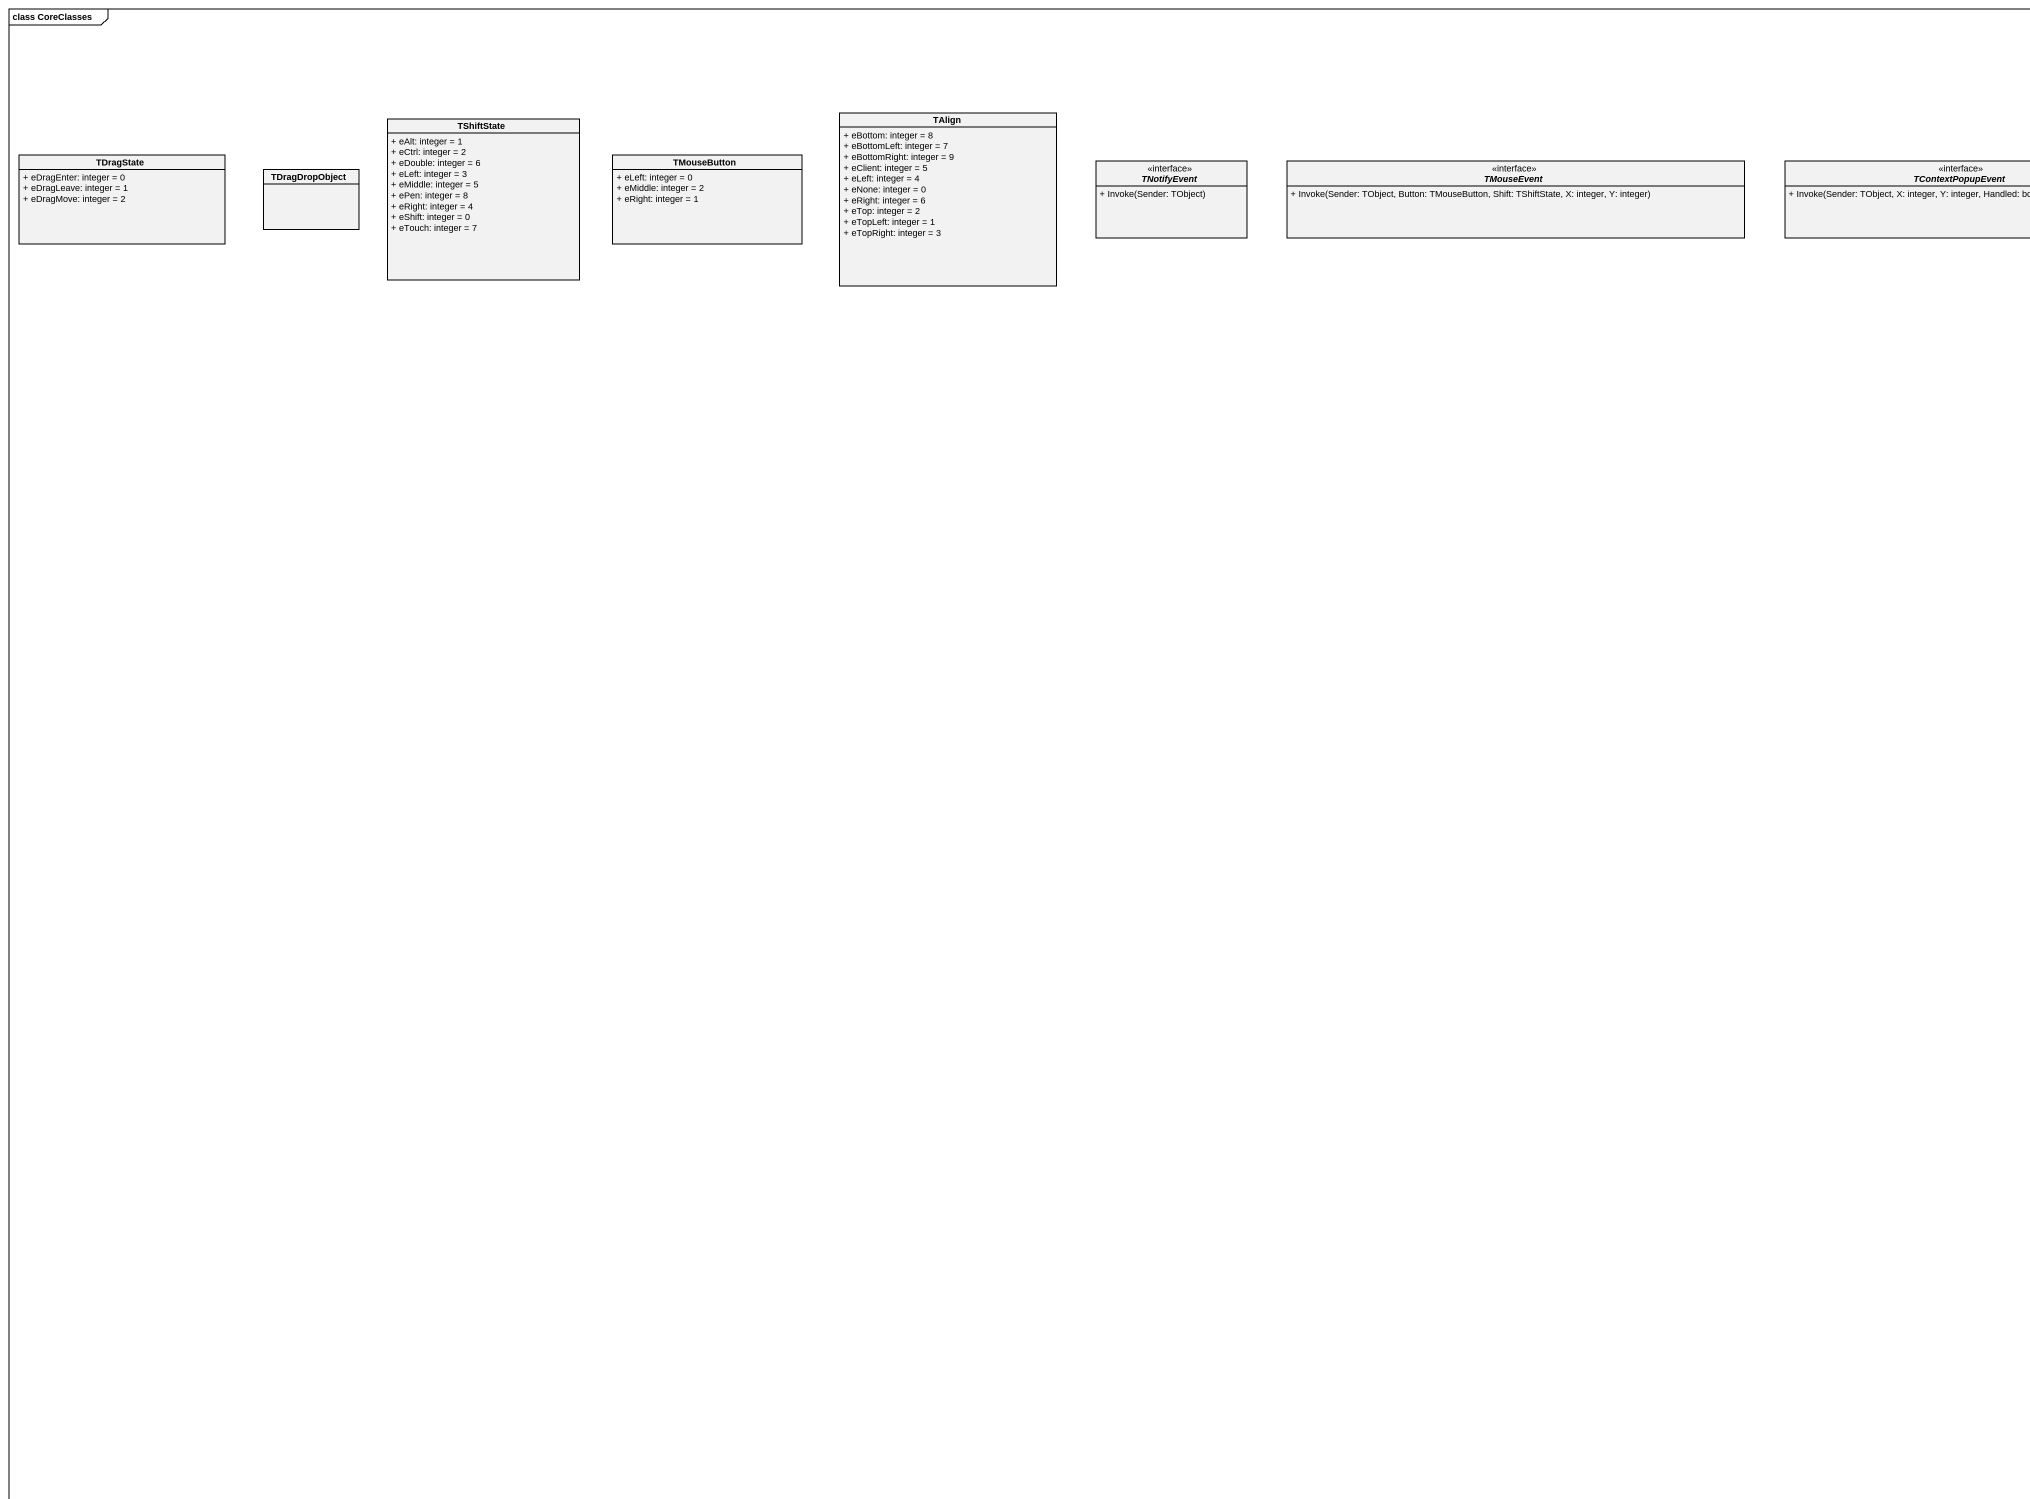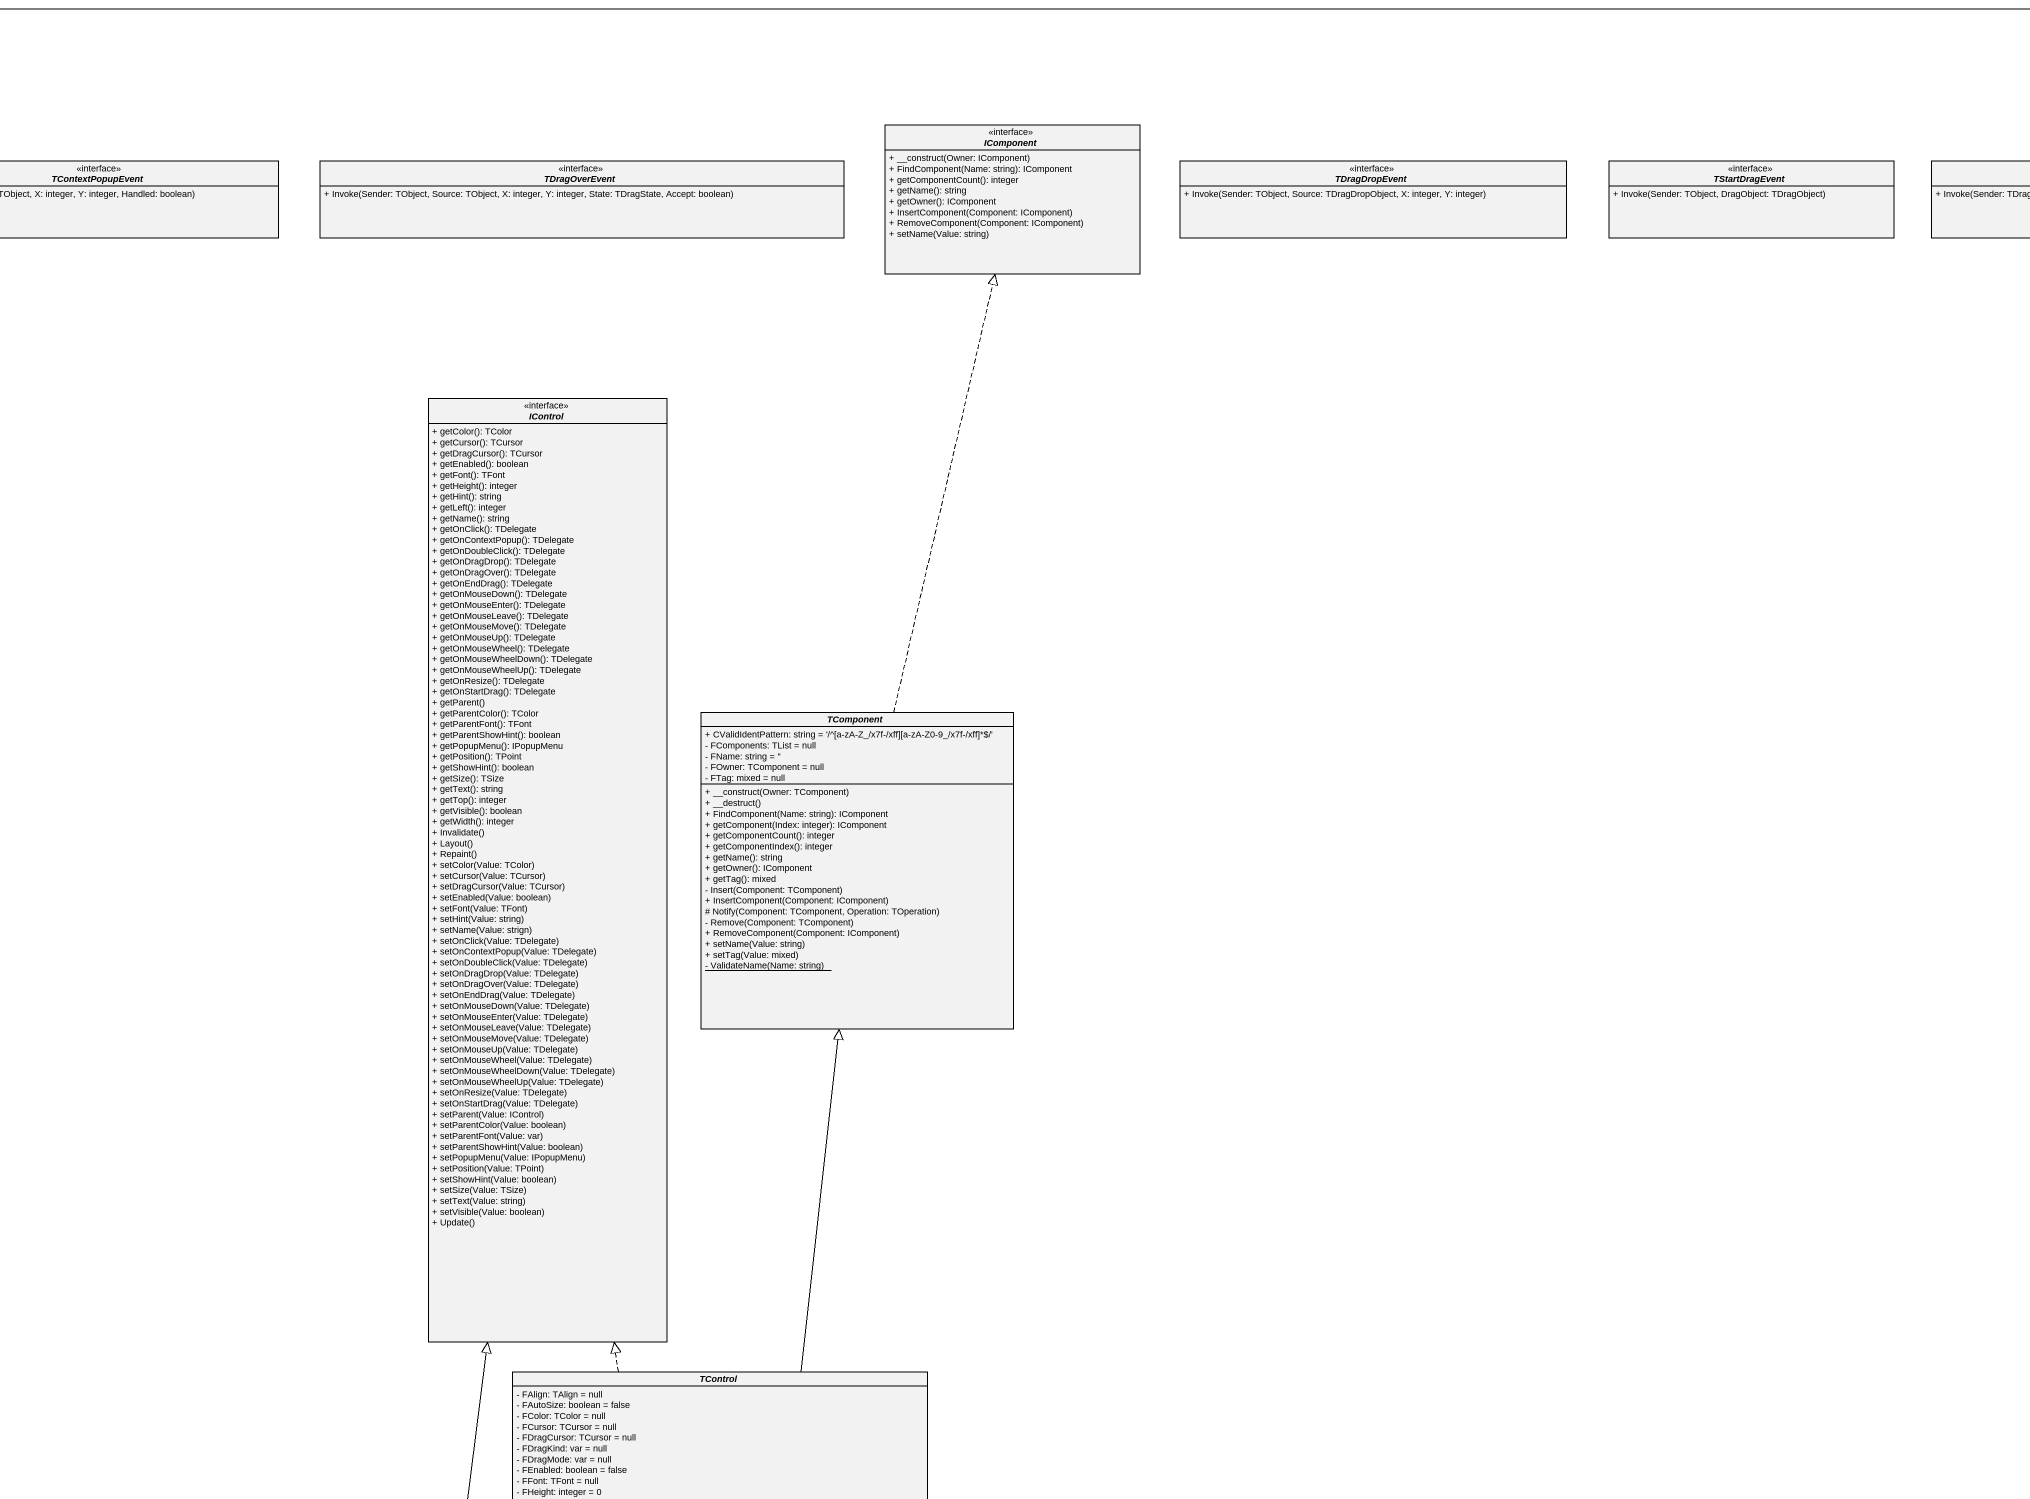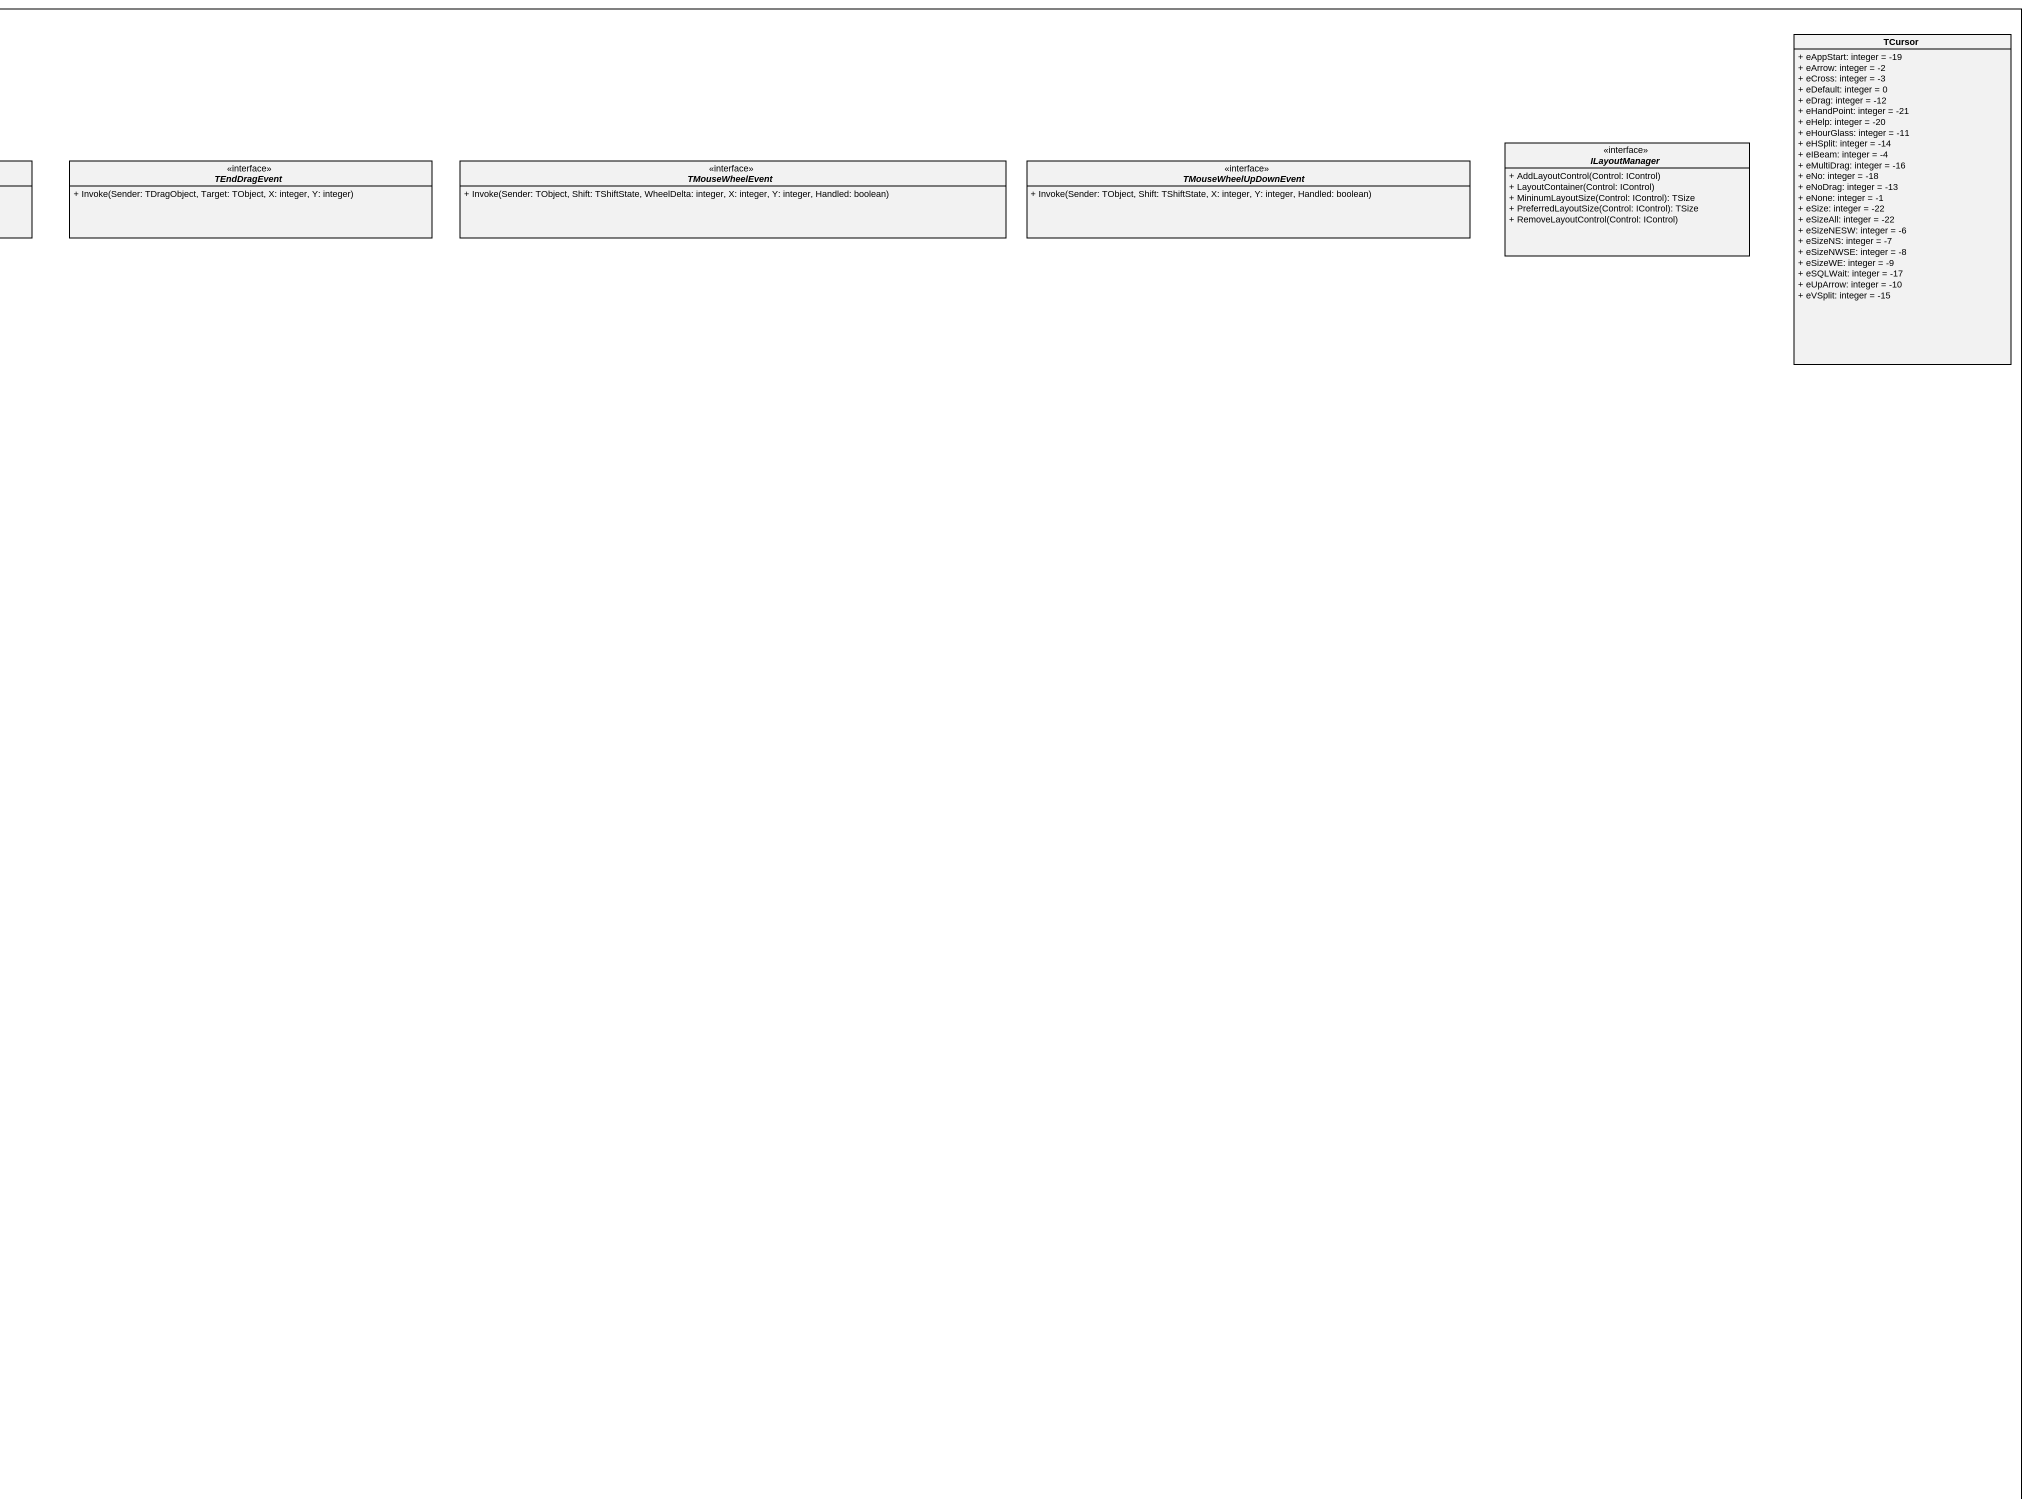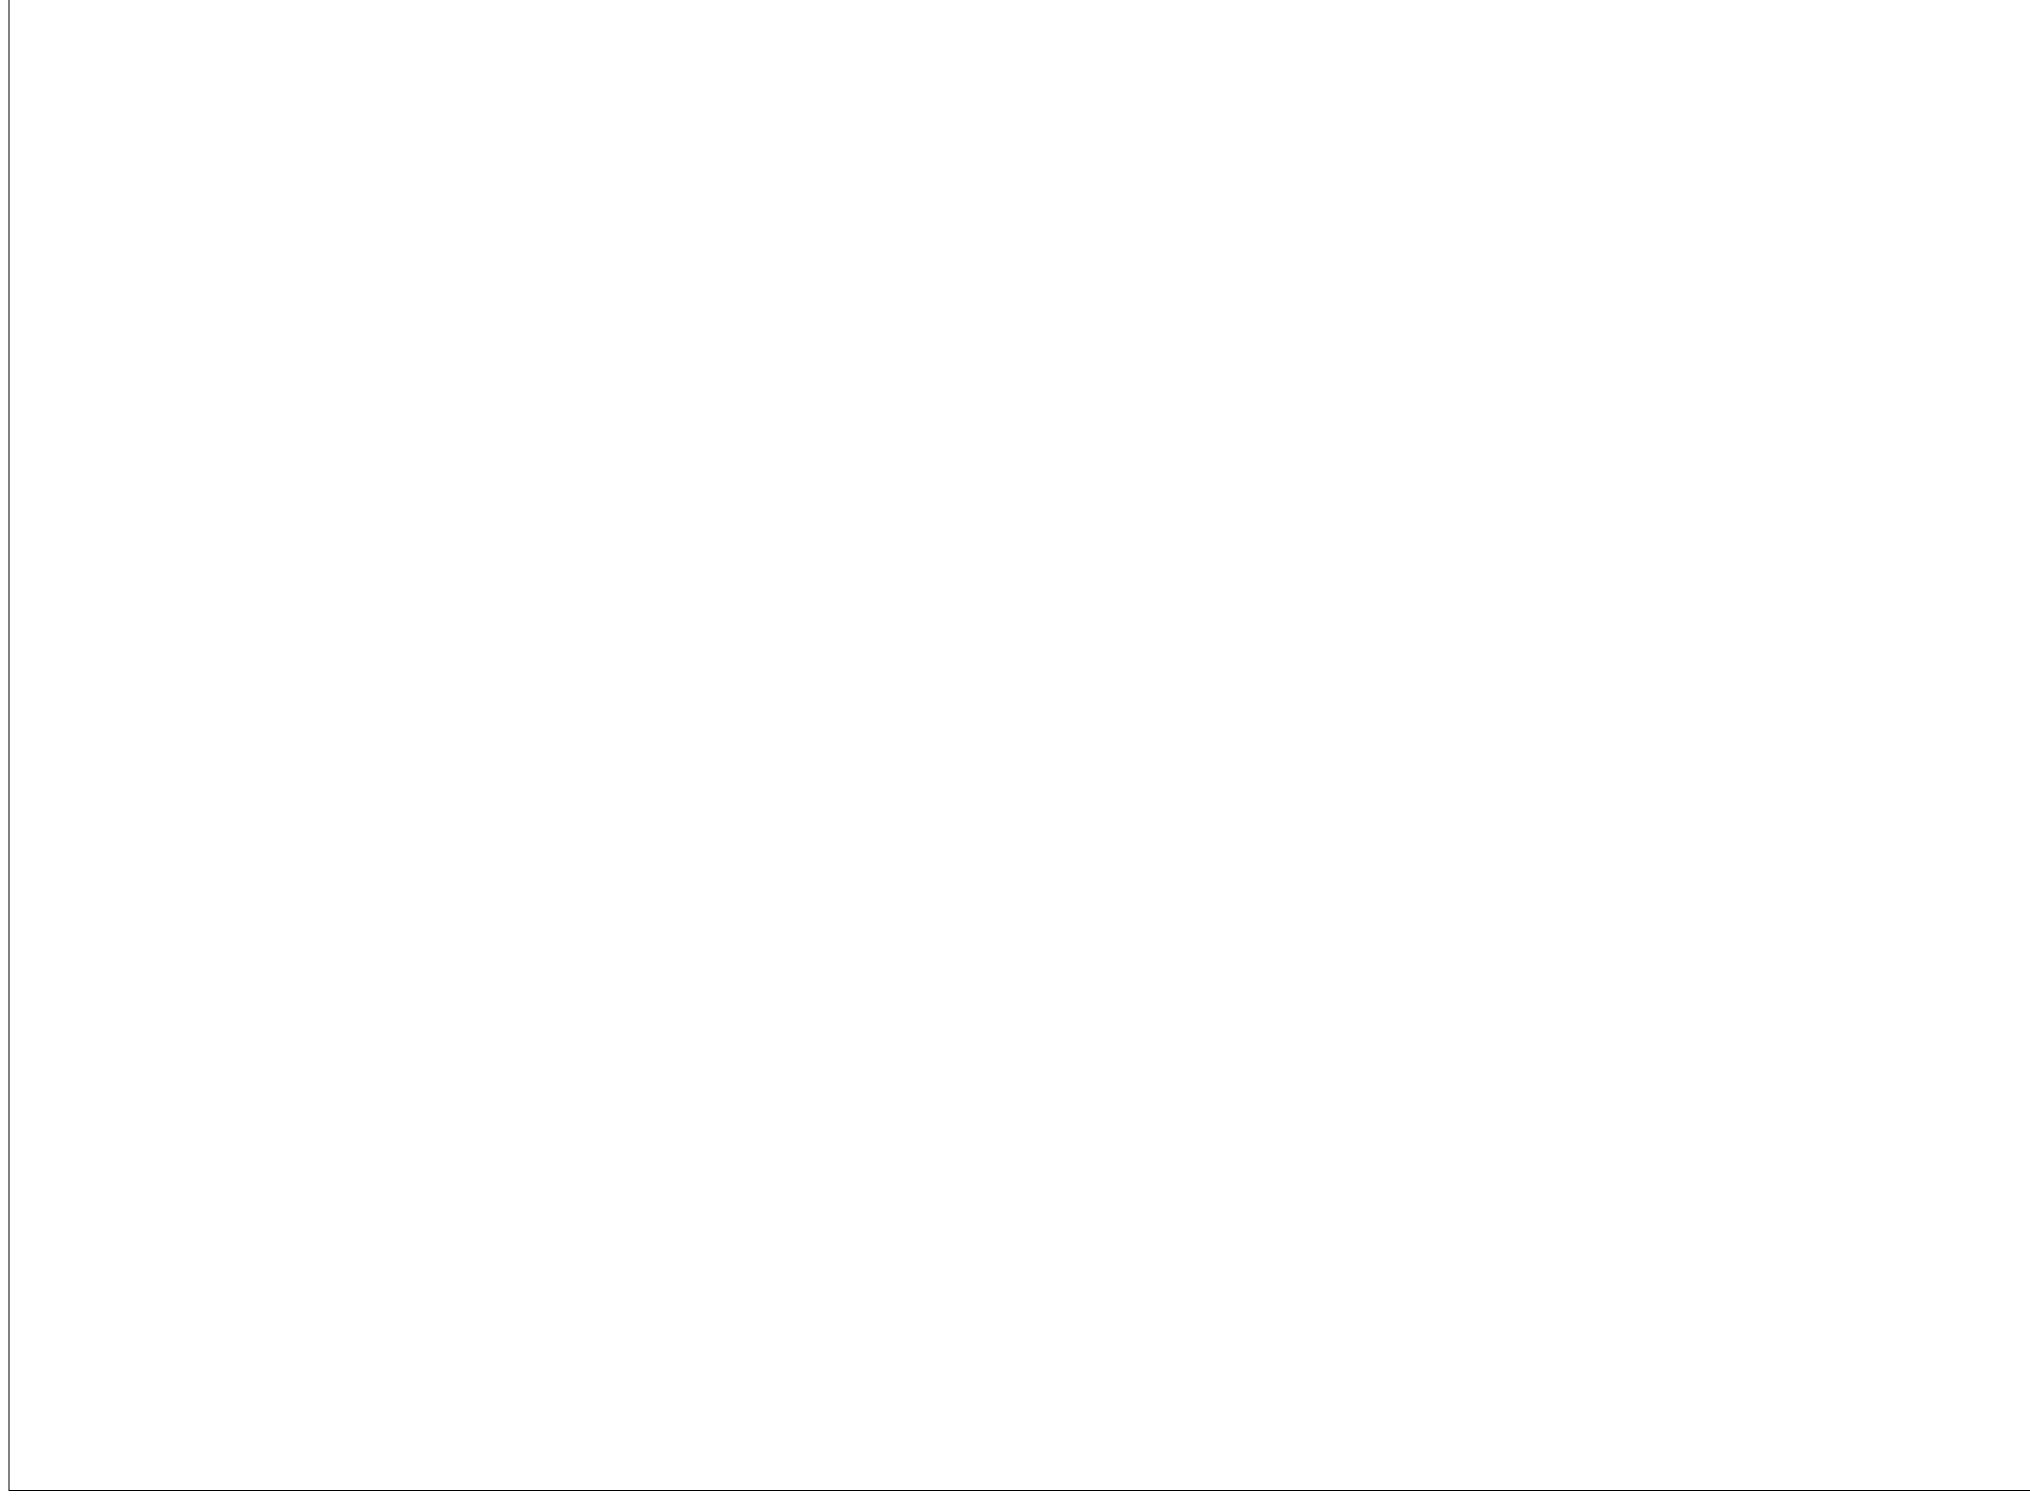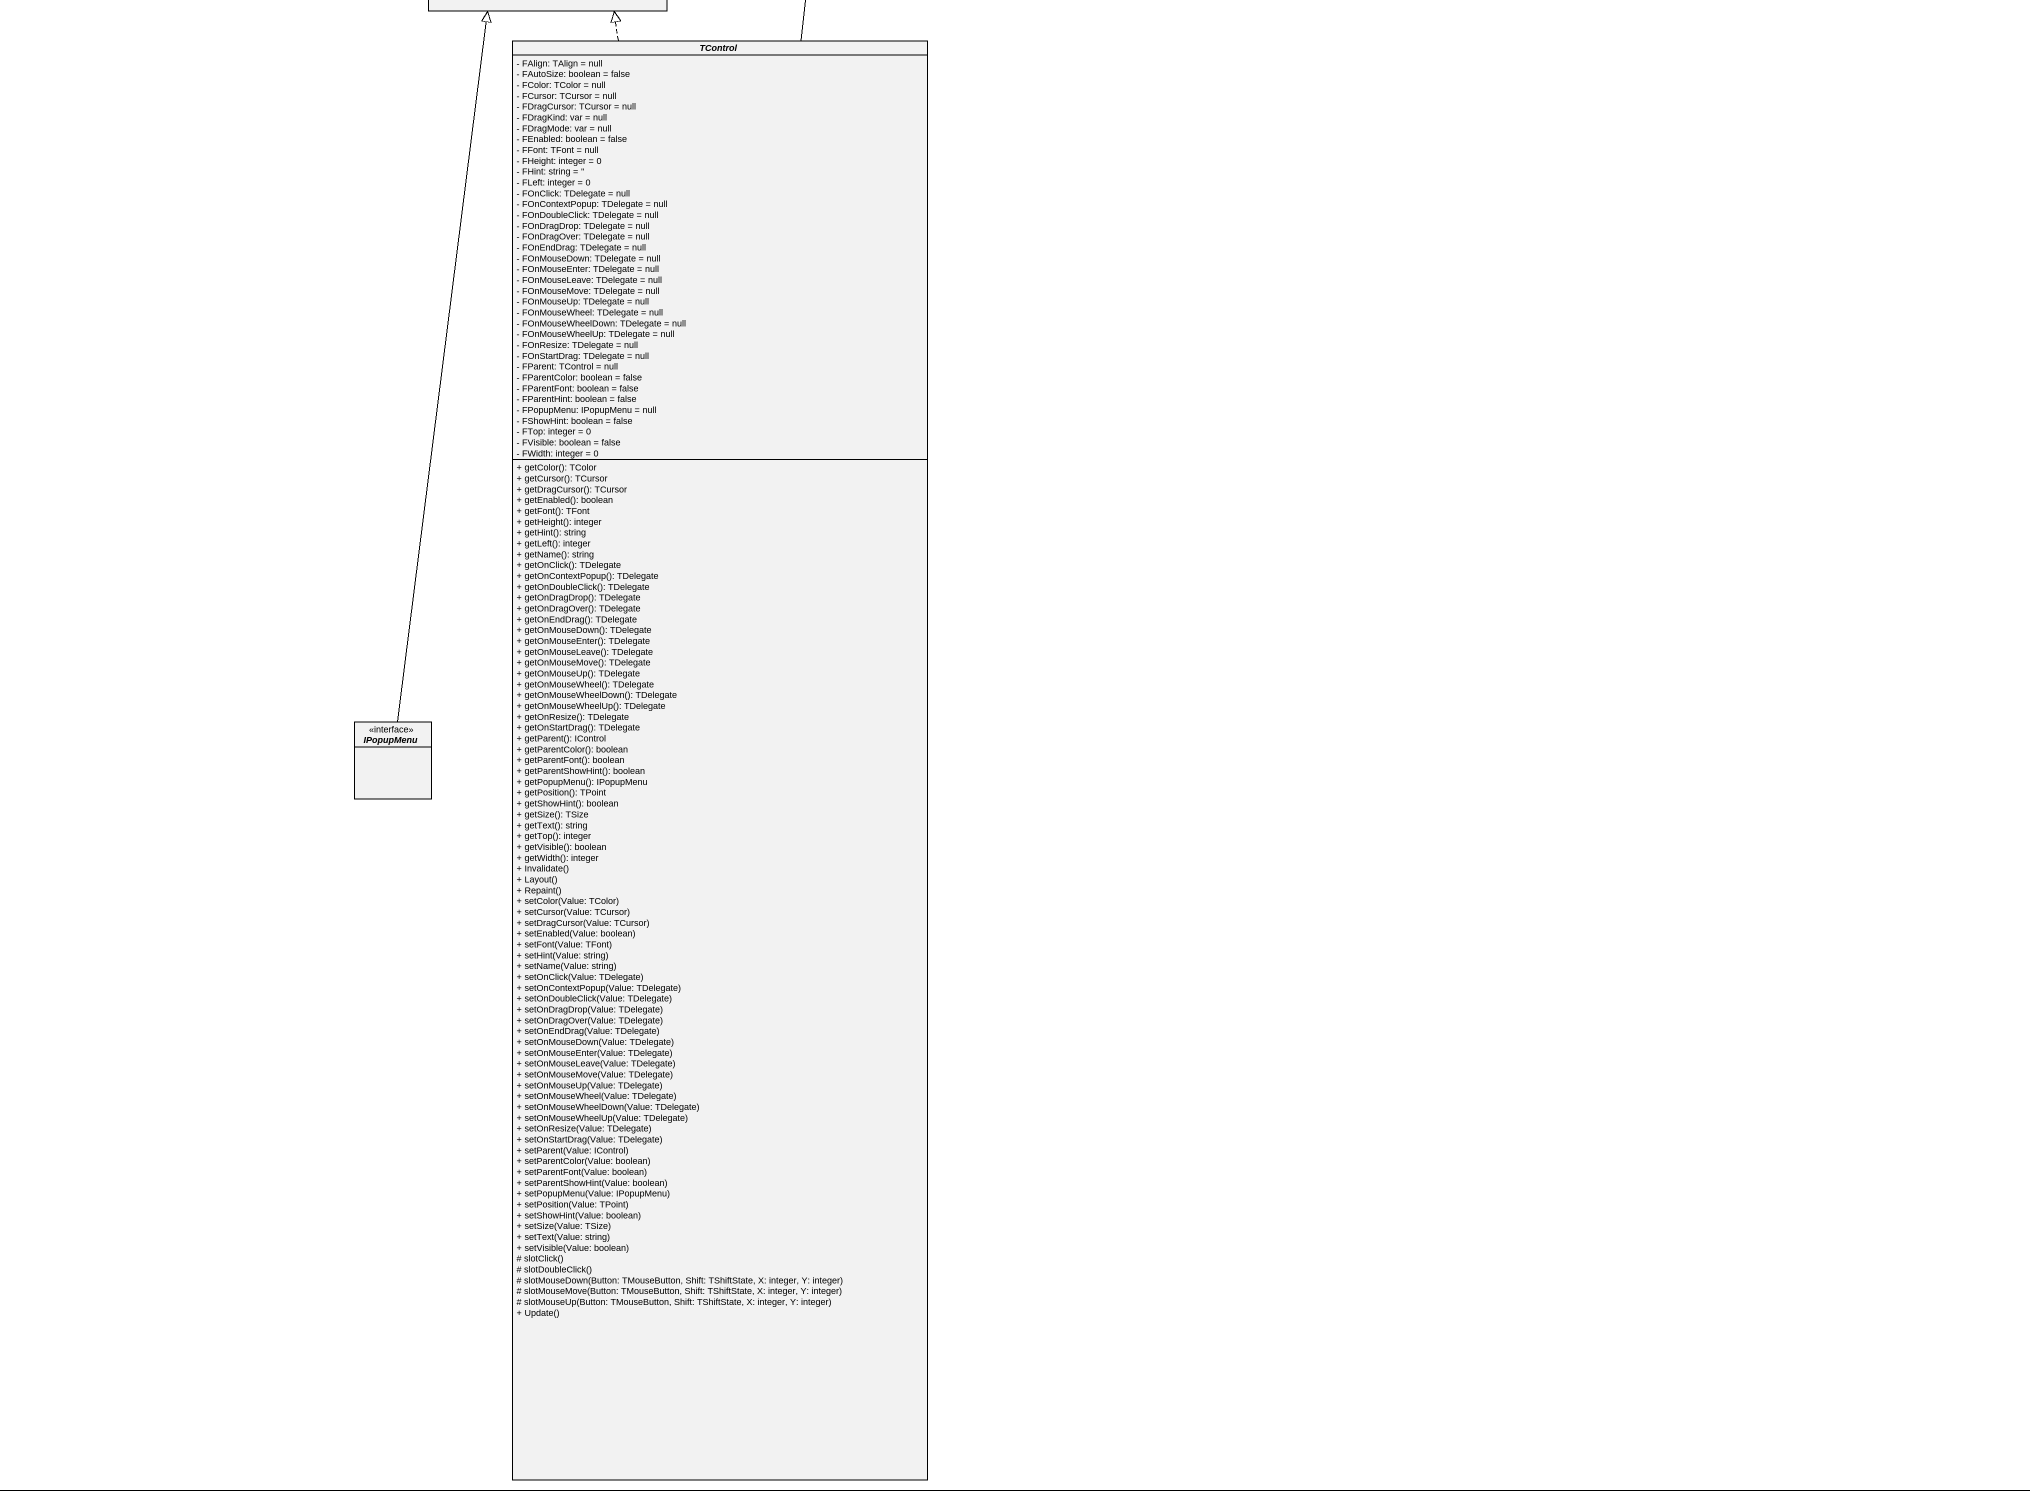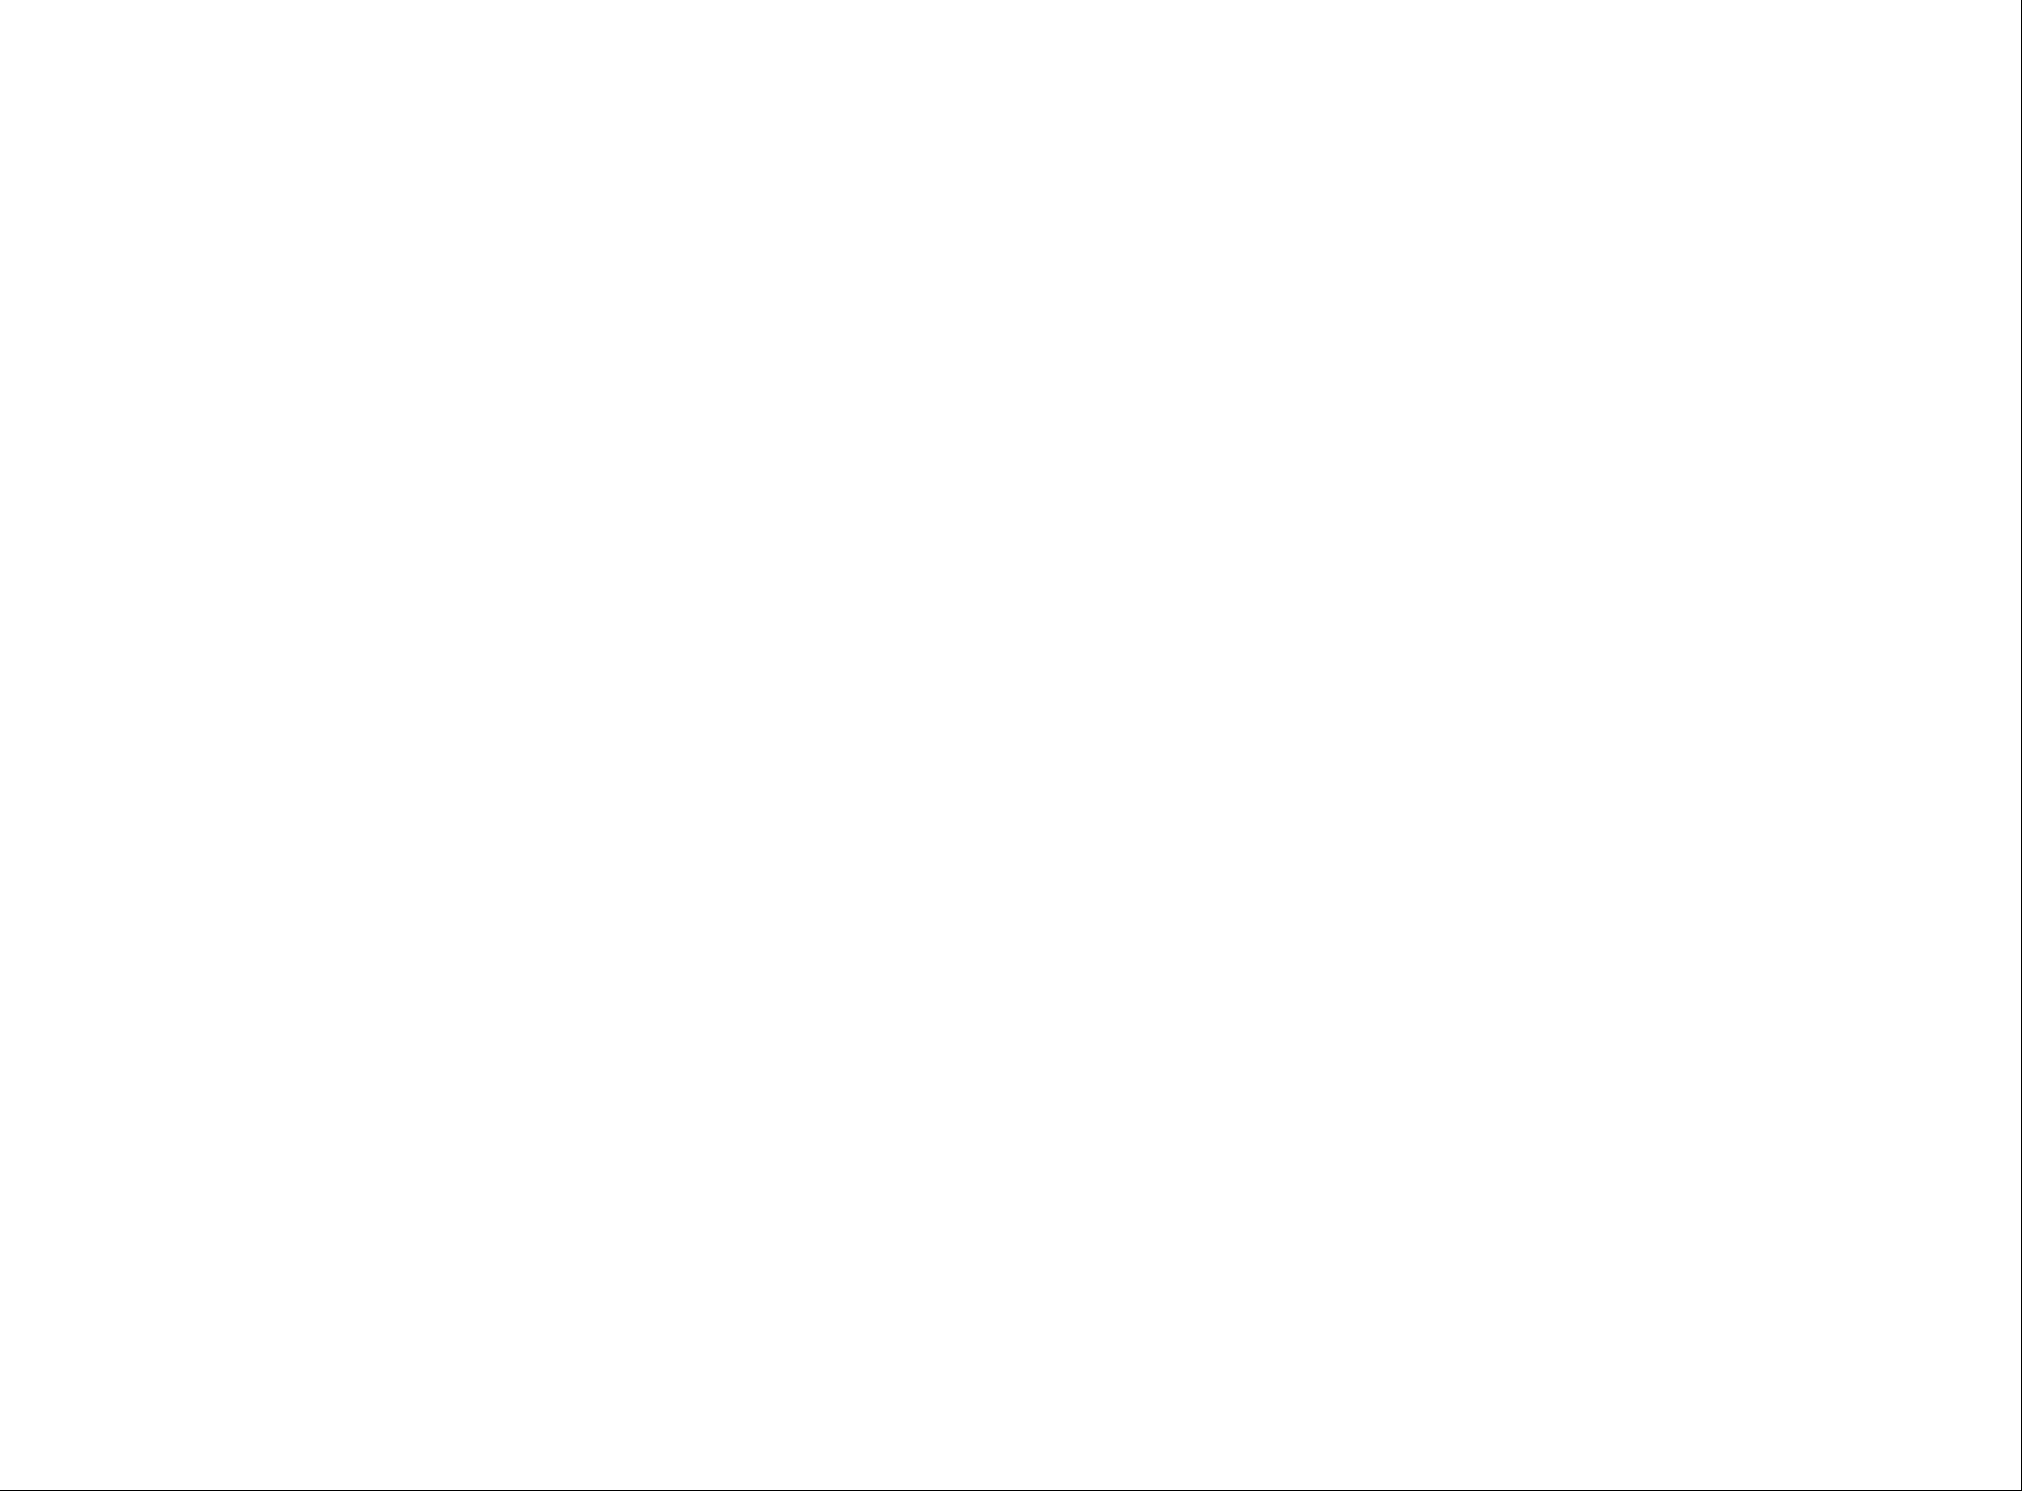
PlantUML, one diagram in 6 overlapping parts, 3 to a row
@startuml
mainframe class CoreClasses
hide circle
hide empty members
skinparam classAttributeIconSize 0
class TCursor {
  + eAppStart: integer = -19
  + eArrow: integer = -2
  + eCross: integer = -3
  + eDefault: integer = 0
  + eDrag: integer = -12
  + eHandPoint: integer = -21
  + eHelp: integer = -20
  + eHourGlass: integer = -11
  + eHSplit: integer = -14
  + eIBeam: integer = -4
  + eMultiDrag: integer = -16
  + eNo: integer = -18
  + eNoDrag: integer = -13
  + eNone: integer = -1
  + eSize: integer = -22
  + eSizeAll: integer = -22
  + eSizeNESW: integer = -6
  + eSizeNS: integer = -7
  + eSizeNWSE: integer = -8
  + eSizeWE: integer = -9
  + eSQLWait: integer = -17
  + eUpArrow: integer = -10
  + eVSplit: integer = -15
}
class TShiftState {
  + eAlt: integer = 1
  + eCtrl: integer = 2
  + eDouble: integer = 6
  + eLeft: integer = 3
  + eMiddle: integer = 5
  + ePen: integer = 8
  + eRight: integer = 4
  + eShift: integer = 0
  + eTouch: integer = 7
}
class TAlign {
  + eBottom: integer = 8
  + eBottomLeft: integer = 7
  + eBottomRight: integer = 9
  + eClient: integer = 5
  + eLeft: integer = 4
  + eNone: integer = 0
  + eRight: integer = 6
  + eTop: integer = 2
  + eTopLeft: integer = 1
  + eTopRight: integer = 3
}
interface IComponent <<interface>> {
  + __construct(Owner: IComponent)
  + FindComponent(Name: string): IComponent
  + getComponentCount(): integer
  + getName(): string
  + getOwner(): IComponent
  + InsertComponent(Component: IComponent)
  + RemoveComponent(Component: IComponent)
  + setName(Value: string)
}
interface ILayoutManager <<interface>> {
  + AddLayoutControl(Control: IControl)
  + LayoutContainer(Control: IControl)
  + MininumLayoutSize(Control: IControl): TSize
  + PreferredLayoutSize(Control: IControl): TSize
  + RemoveLayoutControl(Control: IControl)
}
class TDragState {
  + eDragEnter: integer = 0
  + eDragLeave: integer = 1
  + eDragMove: integer = 2
}
class TDragDropObject
class TMouseButton {
  + eLeft: integer = 0
  + eMiddle: integer = 2
  + eRight: integer = 1
}
interface TNotifyEvent <<interface>> {
  + Invoke(Sender: TObject)
}
interface TMouseEvent <<interface>> {
  + Invoke(Sender: TObject, Button: TMouseButton, Shift: TShiftState, X: integer, Y: integer)
}
interface TContextPopupEvent <<interface>> {
  + Invoke(Sender: TObject, X: integer, Y: integer, Handled: boolean)
}
interface TDragOverEvent <<interface>> {
  + Invoke(Sender: TObject, Source: TObject, X: integer, Y: integer, State: TDragState, Accept: boolean)
}
interface TDragDropEvent <<interface>> {
  + Invoke(Sender: TObject, Source: TDragDropObject, X: integer, Y: integer)
}
interface TStartDragEvent <<interface>> {
  + Invoke(Sender: TObject, DragObject: TDragObject)
}
interface TEndDragEvent <<interface>> {
  + Invoke(Sender: TDragObject, Target: TObject, X: integer, Y: integer)
}
interface TMouseWheelEvent <<interface>> {
  + Invoke(Sender: TObject, Shift: TShiftState, WheelDelta: integer, X: integer, Y: integer, Handled: boolean)
}
interface TMouseWheelUpDownEvent <<interface>> {
  + Invoke(Sender: TObject, Shift: TShiftState, X: integer, Y: integer, Handled: boolean)
}
interface IControl <<interface>> {
  + getColor(): TColor
  + getCursor(): TCursor
  + getDragCursor(): TCursor
  + getEnabled(): boolean
  + getFont(): TFont
  + getHeight(): integer
  + getHint(): string
  + getLeft(): integer
  + getName(): string
  + getOnClick(): TDelegate
  + getOnContextPopup(): TDelegate
  + getOnDoubleClick(): TDelegate
  + getOnDragDrop(): TDelegate
  + getOnDragOver(): TDelegate
  + getOnEndDrag(): TDelegate
  + getOnMouseDown(): TDelegate
  + getOnMouseEnter(): TDelegate
  + getOnMouseLeave(): TDelegate
  + getOnMouseMove(): TDelegate
  + getOnMouseUp(): TDelegate
  + getOnMouseWheel(): TDelegate
  + getOnMouseWheelDown(): TDelegate
  + getOnMouseWheelUp(): TDelegate
  + getOnResize(): TDelegate
  + getOnStartDrag(): TDelegate
  + getParent()
  + getParentColor(): TColor
  + getParentFont(): TFont
  + getParentShowHint(): boolean
  + getPopupMenu(): IPopupMenu
  + getPosition(): TPoint
  + getShowHint(): boolean
  + getSize(): TSize
  + getText(): string
  + getTop(): integer
  + getVisible(): boolean
  + getWidth(): integer
  + Invalidate()
  + Layout()
  + Repaint()
  + setColor(Value: TColor)
  + setCursor(Value: TCursor)
  + setDragCursor(Value: TCursor)
  + setEnabled(Value: boolean)
  + setFont(Value: TFont)
  + setHint(Value: string)
  + setName(Value: strign)
  + setOnClick(Value: TDelegate)
  + setOnContextPopup(Value: TDelegate)
  + setOnDoubleClick(Value: TDelegate)
  + setOnDragDrop(Value: TDelegate)
  + setOnDragOver(Value: TDelegate)
  + setOnEndDrag(Value: TDelegate)
  + setOnMouseDown(Value: TDelegate)
  + setOnMouseEnter(Value: TDelegate)
  + setOnMouseLeave(Value: TDelegate)
  + setOnMouseMove(Value: TDelegate)
  + setOnMouseUp(Value: TDelegate)
  + setOnMouseWheel(Value: TDelegate)
  + setOnMouseWheelDown(Value: TDelegate)
  + setOnMouseWheelUp(Value: TDelegate)
  + setOnResize(Value: TDelegate)
  + setOnStartDrag(Value: TDelegate)
  + setParent(Value: IControl)
  + setParentColor(Value: boolean)
  + setParentFont(Value: var)
  + setParentShowHint(Value: boolean)
  + setPopupMenu(Value: IPopupMenu)
  + setPosition(Value: TPoint)
  + setShowHint(Value: boolean)
  + setSize(Value: TSize)
  + setText(Value: string)
  + setVisible(Value: boolean)
  + Update()
}
abstract class TComponent {
  + CValidIdentPattern: string = '/^[a-zA-Z_/x7f-/xff][a-zA-Z0-9_/x7f-/xff]*$/'
  - FComponents: TList = null
  - FName: string = ''
  - FOwner: TComponent = null
  - FTag: mixed = null
  + __construct(Owner: TComponent)
  + __destruct()
  + FindComponent(Name: string): IComponent
  + getComponent(Index: integer): IComponent
  + getComponentCount(): integer
  + getComponentIndex(): integer
  + getName(): string
  + getOwner(): IComponent
  + getTag(): mixed
  - Insert(Component: TComponent)
  + InsertComponent(Component: IComponent)
  # Notify(Component: TComponent, Operation: TOperation)
  - Remove(Component: TComponent)
  + RemoveComponent(Component: IComponent)
  + setName(Value: string)
  + setTag(Value: mixed)
  {static} - ValidateName(Name: string)
}
abstract class TControl {
  - FAlign: TAlign = null
  - FAutoSize: boolean = false
  - FColor: TColor = null
  - FCursor: TCursor = null
  - FDragCursor: TCursor = null
  - FDragKind: var = null
  - FDragMode: var = null
  - FEnabled: boolean = false
  - FFont: TFont = null
  - FHeight: integer = 0
  - FHint: string = ''
  - FLeft: integer = 0
  - FOnClick: TDelegate = null
  - FOnContextPopup: TDelegate = null
  - FOnDoubleClick: TDelegate = null
  - FOnDragDrop: TDelegate = null
  - FOnDragOver: TDelegate = null
  - FOnEndDrag: TDelegate = null
  - FOnMouseDown: TDelegate = null
  - FOnMouseEnter: TDelegate = null
  - FOnMouseLeave: TDelegate = null
  - FOnMouseMove: TDelegate = null
  - FOnMouseUp: TDelegate = null
  - FOnMouseWheel: TDelegate = null
  - FOnMouseWheelDown: TDelegate = null
  - FOnMouseWheelUp: TDelegate = null
  - FOnResize: TDelegate = null
  - FOnStartDrag: TDelegate = null
  - FParent: TControl = null
  - FParentColor: boolean = false
  - FParentFont: boolean = false
  - FParentHint: boolean = false
  - FPopupMenu: IPopupMenu = null
  - FShowHint: boolean = false
  - FTop: integer = 0
  - FVisible: boolean = false
  - FWidth: integer = 0
  + getColor(): TColor
  + getCursor(): TCursor
  + getDragCursor(): TCursor
  + getEnabled(): boolean
  + getFont(): TFont
  + getHeight(): integer
  + getHint(): string
  + getLeft(): integer
  + getName(): string
  + getOnClick(): TDelegate
  + getOnContextPopup(): TDelegate
  + getOnDoubleClick(): TDelegate
  + getOnDragDrop(): TDelegate
  + getOnDragOver(): TDelegate
  + getOnEndDrag(): TDelegate
  + getOnMouseDown(): TDelegate
  + getOnMouseEnter(): TDelegate
  + getOnMouseLeave(): TDelegate
  + getOnMouseMove(): TDelegate
  + getOnMouseUp(): TDelegate
  + getOnMouseWheel(): TDelegate
  + getOnMouseWheelDown(): TDelegate
  + getOnMouseWheelUp(): TDelegate
  + getOnResize(): TDelegate
  + getOnStartDrag(): TDelegate
  + getParent(): IControl
  + getParentColor(): boolean
  + getParentFont(): boolean
  + getParentShowHint(): boolean
  + getPopupMenu(): IPopupMenu
  + getPosition(): TPoint
  + getShowHint(): boolean
  + getSize(): TSize
  + getText(): string
  + getTop(): integer
  + getVisible(): boolean
  + getWidth(): integer
  + Invalidate()
  + Layout()
  + Repaint()
  + setColor(Value: TColor)
  + setCursor(Value: TCursor)
  + setDragCursor(Value: TCursor)
  + setEnabled(Value: boolean)
  + setFont(Value: TFont)
  + setHint(Value: string)
  + setName(Value: string)
  + setOnClick(Value: TDelegate)
  + setOnContextPopup(Value: TDelegate)
  + setOnDoubleClick(Value: TDelegate)
  + setOnDragDrop(Value: TDelegate)
  + setOnDragOver(Value: TDelegate)
  + setOnEndDrag(Value: TDelegate)
  + setOnMouseDown(Value: TDelegate)
  + setOnMouseEnter(Value: TDelegate)
  + setOnMouseLeave(Value: TDelegate)
  + setOnMouseMove(Value: TDelegate)
  + setOnMouseUp(Value: TDelegate)
  + setOnMouseWheel(Value: TDelegate)
  + setOnMouseWheelDown(Value: TDelegate)
  + setOnMouseWheelUp(Value: TDelegate)
  + setOnResize(Value: TDelegate)
  + setOnStartDrag(Value: TDelegate)
  + setParent(Value: IControl)
  + setParentColor(Value: boolean)
  + setParentFont(Value: boolean)
  + setParentShowHint(Value: boolean)
  + setPopupMenu(Value: IPopupMenu)
  + setPosition(Value: TPoint)
  + setShowHint(Value: boolean)
  + setSize(Value: TSize)
  + setText(Value: string)
  + setVisible(Value: boolean)
  # slotClick()
  # slotDoubleClick()
  # slotMouseDown(Button: TMouseButton, Shift: TShiftState, X: integer, Y: integer)
  # slotMouseMove(Button: TMouseButton, Shift: TShiftState, X: integer, Y: integer)
  # slotMouseUp(Button: TMouseButton, Shift: TShiftState, X: integer, Y: integer)
  + Update()
}
interface IPopupMenu <<interface>>
TComponent .up.|> IComponent
TControl .up.|> IControl
TControl -up-|> TComponent
IPopupMenu -up-|> IControl
@enduml
